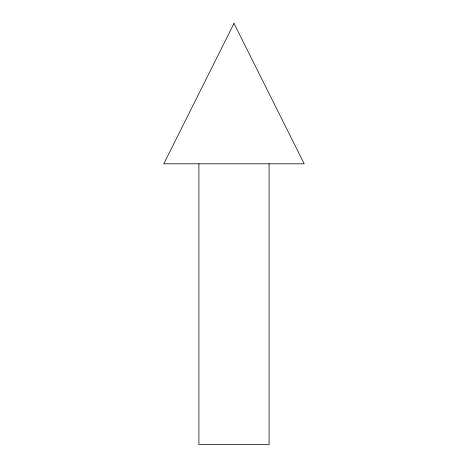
<?xml version="1.0" encoding="UTF-8"?>
<svg xmlns="http://www.w3.org/2000/svg" width="468" height="468" viewBox="0 0 468 468"><rect width="100%" height="100%" fill="white"/><g stroke="black" fill="none" stroke-linecap="round" stroke-linejoin="round"><path stroke-width="0.7" d="M269.1 163.8L269.1 444.6L198.9 444.6L198.9 163.8M234 23.4L163.8 163.8L304.2 163.8L234 23.4"/></g></svg>
